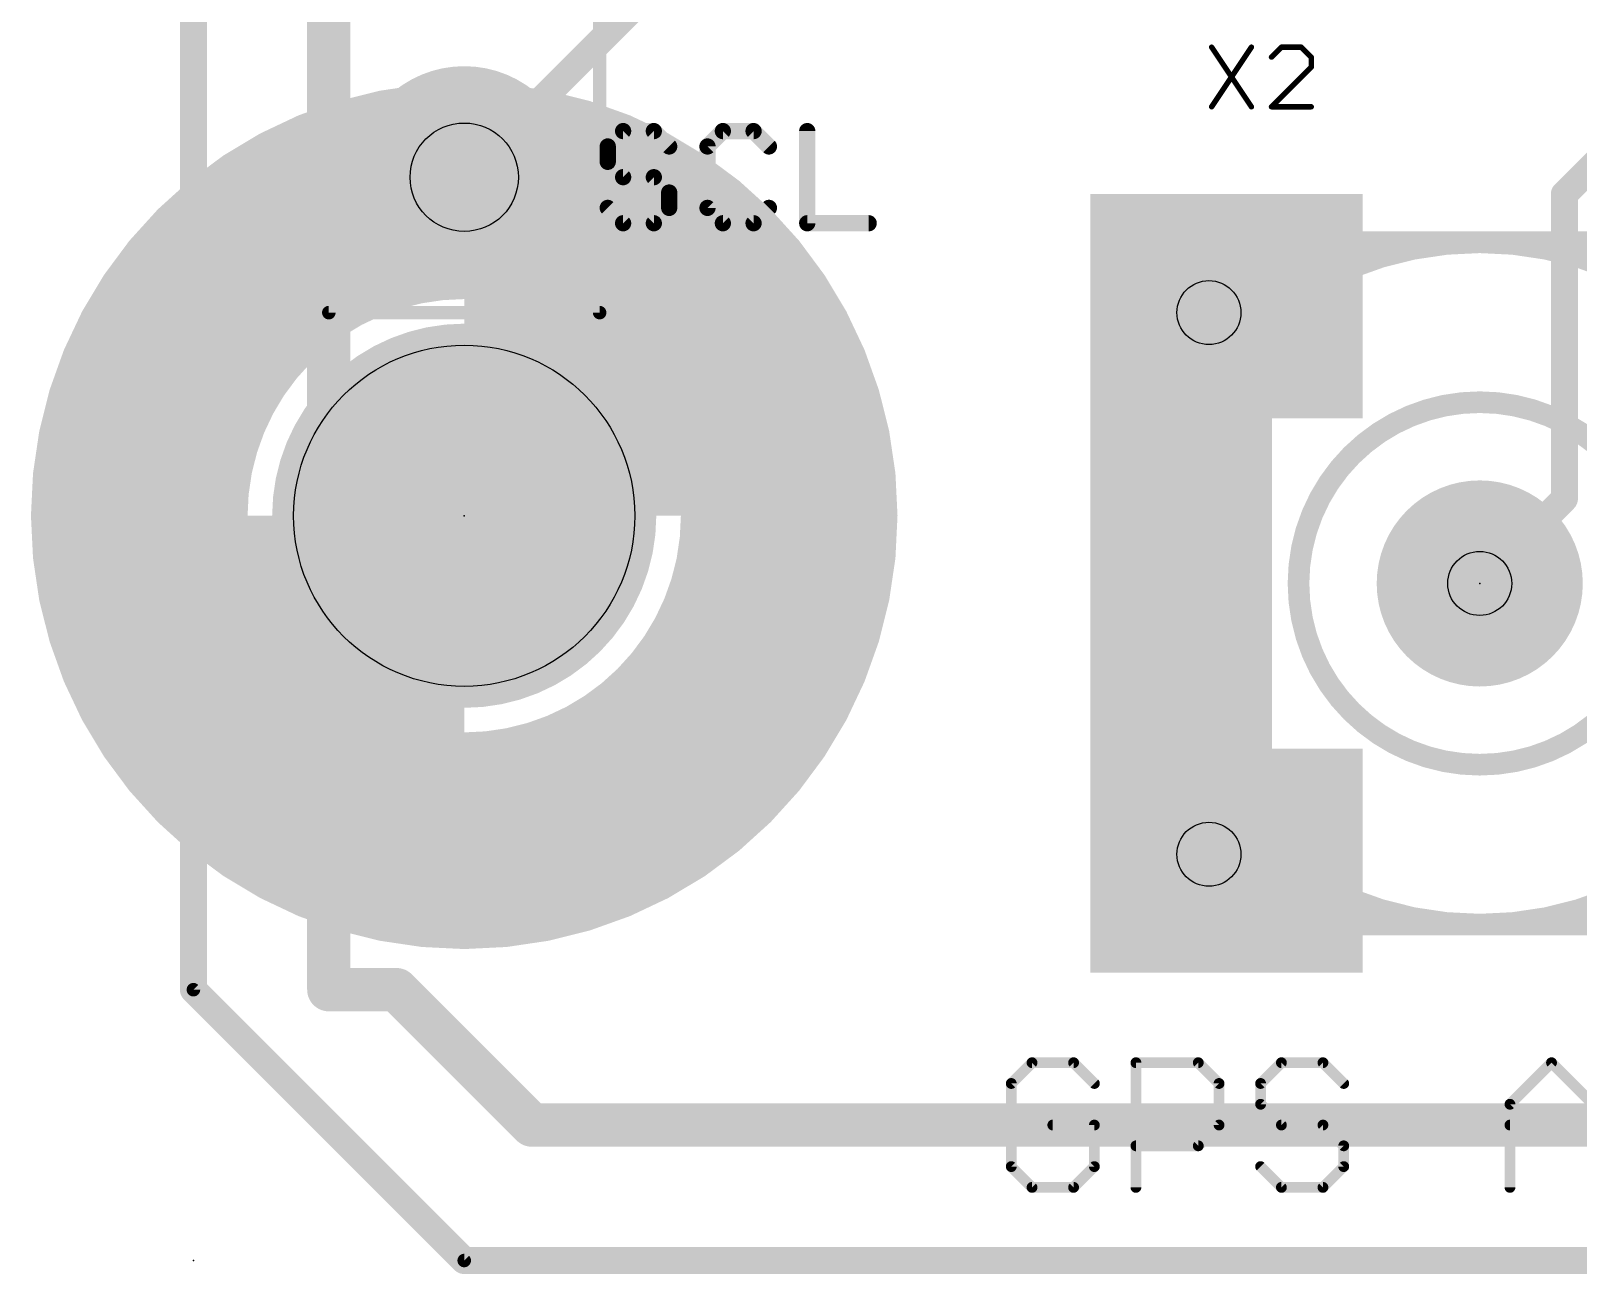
# Model space of a CAD drawing. Extents: x 2.04 to 4.26, y 0.99 to 3.41.
# Drawn here: x 2.04 to 2.611, y 0.995 to 1.454 of the extents above; entities that cross this region are included whole.
import ezdxf

# ---------------------------------------------------------------- set-up
doc = ezdxf.new("R2010")
doc.units = 0
for name, color, linetype in [('1', 14, 'CONTINUOUS'), ('15', 14, 'CONTINUOUS'), ('17', 94, 'CONTINUOUS'), ('18', 94, 'CONTINUOUS'), ('2', 174, 'CONTINUOUS'), ('20', 178, 'CONTINUOUS'), ('21', 251, 'CONTINUOUS'), ('23', 178, 'CONTINUOUS'), ('25', 251, 'CONTINUOUS'), ('29', 251, 'CONTINUOUS'), ('30', 251, 'CONTINUOUS'), ('39', 14, 'CONTINUOUS'), ('40', 174, 'CONTINUOUS'), ('41', 14, 'CONTINUOUS'), ('42', 174, 'CONTINUOUS'), ('43', 94, 'CONTINUOUS'), ('44', 251, 'CONTINUOUS'), ('51', 251, 'CONTINUOUS')]:
    doc.layers.add(name, color=color, linetype=linetype)

# ---------------------------------------------------------------- blocks, each defined once
blk = doc.blocks.new('ROUNDP')
at = {"const_width": 0.5}
blk.add_lwpolyline([(0, -0.25, 1), (0, 0.25, 1), (0, -0.25)], format="xyb", dxfattribs=at)
blk = doc.blocks.new('PIE')
at = {"const_width": 0.5}
blk.add_lwpolyline([(0, -0.25, 1), (0, 0.25, 1), (0, -0.25)], format="xyb", dxfattribs=at)
blk = doc.blocks.new('RECT')
blk.add_solid([(-0.5, -0.5), (0.5, -0.5), (-0.5, 0.5), (0.5, 0.5)])
blk = doc.blocks.new('ROUNDV')
at = {"const_width": 0.5}
blk.add_lwpolyline([(0, -0.25, 1), (0, 0.25, 1), (0, -0.25)], format="xyb", dxfattribs=at)

msp = doc.modelspace()

# ---------------------------------------------------------------- linework, layer by layer
at = {"layer": '1'}
for points, const_width in [([(2.481496, 1.352362), (2.475, 1.35)], 0.016), ([(2.48125, 1.35625), (2.481496, 1.352362)], 0.01), ([(2.475, 1.35), (2.475, 1.25625)], 0.01), ([(2.475, 1.25625), (2.46875, 1.25)], 0.01), ([(2.46875, 1.25), (2.464764, 1.25)], 0.01), ([(2.475, 1.15), (2.48125, 1.15)], 0.01), ([(2.48125, 1.15), (2.481496, 1.147638)], 0.01)]:
    msp.add_lwpolyline(points, dxfattribs=dict(at, const_width=const_width))
for points, const_width in [([(2.482863, 1.348603, 1), (2.480129, 1.356121)], 0.008), ([(2.483745, 1.356408, 1), (2.478755, 1.356092)], 0.005), ([(2.473633, 1.353759, 1), (2.476367, 1.346241)], 0.008), ([(2.4775, 1.35, 1), (2.4725, 1.35)], 0.005), ([(2.479001, 1.352204, 1), (2.483991, 1.35252)], 0.005), ([(2.4725, 1.25625, 1), (2.4775, 1.25625)], 0.005), ([(2.476768, 1.254482, 1), (2.473232, 1.258018)], 0.005), ([(2.464764, 1.2525, 1), (2.464764, 1.2475)], 0.005), ([(2.466982, 1.251768, 1), (2.470518, 1.248232)], 0.005), ([(2.46875, 1.2475, 1), (2.46875, 1.2525)], 0.005), ([(2.475, 1.1525, 1), (2.475, 1.1475)], 0.005), ([(2.483737, 1.150259, 1), (2.478763, 1.149741)], 0.005), ([(2.48125, 1.1475, 1), (2.48125, 1.1525)], 0.005), ([(2.47901, 1.147379, 1), (2.483983, 1.147897)], 0.005)]:
    msp.add_lwpolyline(points, format="xyb", dxfattribs=dict(at, const_width=const_width))
at = {"layer": '15', "const_width": 0.01}
for points in [[(2.2875, 1.4875), (2.2, 1.4)], [(2.65, 1.4375), (2.60625, 1.39375)], [(2.60625, 1.39375), (2.60625, 1.28125)], [(2.60625, 1.28125), (2.575, 1.25)]]:
    msp.add_lwpolyline(points, dxfattribs=at)
at = {"layer": '15', "const_width": 0.005}
for points in [[(2.198232, 1.401768, 1), (2.201768, 1.398232)], [(2.60875, 1.39375, 1), (2.60375, 1.39375)], [(2.604482, 1.395518, 1), (2.608018, 1.391982)], [(2.608018, 1.279482, 1), (2.604482, 1.283018)], [(2.60375, 1.28125, 1), (2.60875, 1.28125)], [(2.573232, 1.251768, 1), (2.576768, 1.248232)]]:
    msp.add_lwpolyline(points, format="xyb", dxfattribs=at)
at = {"layer": '2', "const_width": 0.016}
for points in [[(2.15, 1.1), (2.15, 3.225)], [(2.175, 1.1), (2.15, 1.1)], [(2.225, 1.05), (2.175, 1.1)], [(4.1, 1.05), (2.225, 1.05)]]:
    msp.add_lwpolyline(points, dxfattribs=at)
at = {"layer": '2', "const_width": 0.008}
for points in [[(2.15, 1.104, 1), (2.15, 1.096)], [(2.146, 1.1, 1), (2.154, 1.1)], [(2.177828, 1.102828, 1), (2.172172, 1.097172)], [(2.175, 1.096, 1), (2.175, 1.104)], [(2.225, 1.054, 1), (2.225, 1.046)], [(2.222172, 1.047172, 1), (2.227828, 1.052828)]]:
    msp.add_lwpolyline(points, format="xyb", dxfattribs=at)
at = {"layer": '20', "const_width": 0.005}
for points in [[(2.1, 1.1), (2.1, 3.2)], [(2.2, 1), (2.1, 1.1)], [(4.1, 1), (2.2, 1)]]:
    msp.add_lwpolyline(points, dxfattribs=at)
at = {"layer": '20'}
for points, const_width in [([(2.2, 1.212, 1), (2.2, 1.338, 1), (2.2, 1.212)], 0.01), ([(2.100884, 1.100884, 1), (2.099116, 1.099116)], 0.0025), ([(2.09875, 1.1, 1), (2.10125, 1.1)], 0.0025), ([(2.2, 1.00125, 1), (2.2, 0.99875)], 0.0025), ([(2.199116, 0.999116, 1), (2.200884, 1.000884)], 0.0025)]:
    msp.add_lwpolyline(points, format="xyb", dxfattribs=dict(at, const_width=const_width))
msp.add_circle((2.2, 1.275), 0.062992, dxfattribs=at)
at = {"layer": '21'}
for points, const_width in [([(2.258672, 1.417029), (2.253, 1.411358)], 0.006), ([(2.270015, 1.417029), (2.258672, 1.417029)], 0.006), ([(2.275686, 1.411358), (2.270015, 1.417029)], 0.006), ([(2.295503, 1.417029), (2.289831, 1.411358)], 0.006), ([(2.306846, 1.417029), (2.295503, 1.417029)], 0.006), ([(2.312517, 1.411358), (2.306846, 1.417029)], 0.006), ([(2.326663, 1.417029), (2.326663, 1.383)], 0.006), ([(2.253, 1.411358), (2.253, 1.405686)], 0.006), ([(2.289831, 1.411358), (2.289831, 1.388672)], 0.006), ([(2.253, 1.405686), (2.258672, 1.400015)], 0.006), ([(2.258672, 1.400015), (2.270015, 1.400015)], 0.006), ([(2.270015, 1.400015), (2.275686, 1.394343)], 0.006), ([(2.275686, 1.394343), (2.275686, 1.388672)], 0.006), ([(2.258672, 1.383), (2.253, 1.388672)], 0.006), ([(2.275686, 1.388672), (2.270015, 1.383)], 0.006), ([(2.289831, 1.388672), (2.295503, 1.383)], 0.006), ([(2.306846, 1.383), (2.312517, 1.388672)], 0.006), ([(2.270015, 1.383), (2.258672, 1.383)], 0.006), ([(2.295503, 1.383), (2.306846, 1.383)], 0.006), ([(2.326663, 1.383), (2.349349, 1.383)], 0.006), ([(2.531693, 1.375984), (2.618307, 1.375984)], 0.008), ([(2.618307, 1.124016), (2.531693, 1.124016)], 0.008)]:
    msp.add_lwpolyline(points, dxfattribs=dict(at, const_width=const_width))
for points, const_width in [([(2.258672, 1.418529, 1), (2.258672, 1.415529)], 0.003), ([(2.259732, 1.415968, 1), (2.257611, 1.41809)], 0.003), ([(2.271075, 1.41809, 1), (2.268954, 1.415968)], 0.003), ([(2.270015, 1.415529, 1), (2.270015, 1.418529)], 0.003), ([(2.295503, 1.418529, 1), (2.295503, 1.415529)], 0.003), ([(2.296564, 1.415968, 1), (2.294442, 1.41809)], 0.003), ([(2.307907, 1.41809, 1), (2.305785, 1.415968)], 0.003), ([(2.306846, 1.415529, 1), (2.306846, 1.418529)], 0.003), ([(2.328163, 1.417029, 1), (2.325163, 1.417029)], 0.003), ([(2.2, 1.14, 1), (2.2, 1.41, 1), (2.2, 1.14)], 0.006), ([(2.2545, 1.411358, 1), (2.2515, 1.411358)], 0.003), ([(2.251939, 1.412418, 1), (2.254061, 1.410297)], 0.003), ([(2.274625, 1.410297, 1), (2.276747, 1.412418)], 0.003), ([(2.291331, 1.411358, 1), (2.288331, 1.411358)], 0.003), ([(2.288771, 1.412418, 1), (2.290892, 1.410297)], 0.003), ([(2.311457, 1.410297, 1), (2.313578, 1.412418)], 0.003), ([(2.254061, 1.406747, 1), (2.251939, 1.404625)], 0.003), ([(2.2515, 1.405686, 1), (2.2545, 1.405686)], 0.003), ([(2.258672, 1.401515, 1), (2.258672, 1.398515)], 0.003), ([(2.257611, 1.398954, 1), (2.259732, 1.401075)], 0.003), ([(2.271075, 1.401075, 1), (2.268954, 1.398954)], 0.003), ([(2.270015, 1.398515, 1), (2.270015, 1.401515)], 0.003), ([(2.277186, 1.394343, 1), (2.274186, 1.394343)], 0.003), ([(2.274625, 1.393282, 1), (2.276747, 1.395404)], 0.003), ([(2.254061, 1.389732, 1), (2.251939, 1.387611)], 0.003), ([(2.274186, 1.388672, 1), (2.277186, 1.388672)], 0.003), ([(2.276747, 1.387611, 1), (2.274625, 1.389732)], 0.003), ([(2.288331, 1.388672, 1), (2.291331, 1.388672)], 0.003), ([(2.290892, 1.389732, 1), (2.288771, 1.387611)], 0.003), ([(2.313578, 1.387611, 1), (2.311457, 1.389732)], 0.003), ([(2.258672, 1.3845, 1), (2.258672, 1.3815)], 0.003), ([(2.257611, 1.381939, 1), (2.259732, 1.384061)], 0.003), ([(2.268954, 1.384061, 1), (2.271075, 1.381939)], 0.003), ([(2.270015, 1.3815, 1), (2.270015, 1.3845)], 0.003), ([(2.295503, 1.3845, 1), (2.295503, 1.3815)], 0.003), ([(2.294442, 1.381939, 1), (2.296564, 1.384061)], 0.003), ([(2.305785, 1.384061, 1), (2.307907, 1.381939)], 0.003), ([(2.306846, 1.3815, 1), (2.306846, 1.3845)], 0.003), ([(2.326663, 1.3845, 1), (2.326663, 1.3815)], 0.003), ([(2.325163, 1.383, 1), (2.328163, 1.383)], 0.003), ([(2.349349, 1.3815, 1), (2.349349, 1.3845)], 0.003), ([(2.531693, 1.377984, 1), (2.531693, 1.373984)], 0.004), ([(2.2, 1.208071, 1), (2.2, 1.341929, 1), (2.2, 1.208071)], 0.008), ([(2.575, 1.183071, 1), (2.575, 1.316929, 1), (2.575, 1.183071)], 0.008), ([(2.531693, 1.126016, 1), (2.531693, 1.122016)], 0.004)]:
    msp.add_lwpolyline(points, format="xyb", dxfattribs=dict(at, const_width=const_width))
at = {"layer": '23'}
for p in [(2.2, 1.275), (2.575, 1.25), (2.1, 1)]:
    msp.add_point(p, dxfattribs=at)
at = {"layer": '25'}
for points, const_width in [([(2.476, 1.448019), (2.490679, 1.426)], 0.002), ([(2.490679, 1.448019), (2.476, 1.426)], 0.002), ([(2.501769, 1.448019), (2.498099, 1.444349)], 0.002), ([(2.509108, 1.448019), (2.501769, 1.448019)], 0.002), ([(2.512778, 1.444349), (2.509108, 1.448019)], 0.002), ([(2.498099, 1.426), (2.512778, 1.440679)], 0.002), ([(2.512778, 1.440679), (2.512778, 1.444349)], 0.002), ([(2.512778, 1.426), (2.498099, 1.426)], 0.002), ([(2.409673, 1.073039), (2.402, 1.065366)], 0.004), ([(2.42502, 1.073039), (2.409673, 1.073039)], 0.004), ([(2.432693, 1.065366), (2.42502, 1.073039)], 0.004), ([(2.448039, 1.027), (2.448039, 1.073039)], 0.004), ([(2.448039, 1.073039), (2.471059, 1.073039)], 0.004), ([(2.471059, 1.073039), (2.478732, 1.065366)], 0.004), ([(2.501752, 1.073039), (2.494078, 1.065366)], 0.004), ([(2.517098, 1.073039), (2.501752, 1.073039)], 0.004), ([(2.524771, 1.065366), (2.517098, 1.073039)], 0.004), ([(2.586157, 1.057693), (2.601503, 1.073039)], 0.004), ([(2.601503, 1.073039), (2.61685, 1.057693)], 0.004), ([(2.402, 1.065366), (2.402, 1.034673)], 0.004), ([(2.478732, 1.065366), (2.478732, 1.05002)], 0.004), ([(2.494078, 1.065366), (2.494078, 1.057693)], 0.004), ([(2.494078, 1.057693), (2.501752, 1.05002)], 0.004), ([(2.586157, 1.027), (2.586157, 1.057693)], 0.004), ([(2.432693, 1.05002), (2.417346, 1.05002)], 0.004), ([(2.432693, 1.034673), (2.432693, 1.05002)], 0.004), ([(2.478732, 1.05002), (2.471059, 1.042346)], 0.004), ([(2.501752, 1.05002), (2.517098, 1.05002)], 0.004), ([(2.517098, 1.05002), (2.524771, 1.042346)], 0.004), ([(2.586157, 1.05002), (2.61685, 1.05002)], 0.004), ([(2.471059, 1.042346), (2.448039, 1.042346)], 0.004), ([(2.524771, 1.042346), (2.524771, 1.034673)], 0.004), ([(2.402, 1.034673), (2.409673, 1.027)], 0.004), ([(2.42502, 1.027), (2.432693, 1.034673)], 0.004), ([(2.501752, 1.027), (2.494078, 1.034673)], 0.004), ([(2.524771, 1.034673), (2.517098, 1.027)], 0.004), ([(2.409673, 1.027), (2.42502, 1.027)], 0.004), ([(2.517098, 1.027), (2.501752, 1.027)], 0.004)]:
    msp.add_lwpolyline(points, dxfattribs=dict(at, const_width=const_width))
for points, const_width in [([(2.476416, 1.448296, 1), (2.475584, 1.447741)], 0.001), ([(2.491095, 1.447741, 1), (2.490263, 1.448296)], 0.001), ([(2.501769, 1.448519, 1), (2.501769, 1.447519)], 0.001), ([(2.502122, 1.447665, 1), (2.501415, 1.448372)], 0.001), ([(2.509462, 1.448372, 1), (2.508755, 1.447665)], 0.001), ([(2.509108, 1.447519, 1), (2.509108, 1.448519)], 0.001), ([(2.497745, 1.444702, 1), (2.498452, 1.443995)], 0.001), ([(2.513278, 1.444349, 1), (2.512278, 1.444349)], 0.001), ([(2.512278, 1.440679, 1), (2.513278, 1.440679)], 0.001), ([(2.512424, 1.443995, 1), (2.513131, 1.444702)], 0.001), ([(2.513131, 1.440326, 1), (2.512424, 1.441033)], 0.001), ([(2.475584, 1.426277, 1), (2.476416, 1.425723)], 0.001), ([(2.490263, 1.425723, 1), (2.491095, 1.426277)], 0.001), ([(2.497745, 1.426354, 1), (2.498452, 1.425646)], 0.001), ([(2.498099, 1.4265, 1), (2.498099, 1.4255)], 0.001), ([(2.512778, 1.4255, 1), (2.512778, 1.4265)], 0.001), ([(2.409673, 1.074039, 1), (2.409673, 1.072039)], 0.002), ([(2.41038, 1.072332, 1), (2.408966, 1.073746)], 0.002), ([(2.425727, 1.073746, 1), (2.424312, 1.072332)], 0.002), ([(2.42502, 1.072039, 1), (2.42502, 1.074039)], 0.002), ([(2.449039, 1.073039, 1), (2.447039, 1.073039)], 0.002), ([(2.448039, 1.074039, 1), (2.448039, 1.072039)], 0.002), ([(2.471766, 1.073746, 1), (2.470352, 1.072332)], 0.002), ([(2.471059, 1.072039, 1), (2.471059, 1.074039)], 0.002), ([(2.501752, 1.074039, 1), (2.501752, 1.072039)], 0.002), ([(2.502459, 1.072332, 1), (2.501044, 1.073746)], 0.002), ([(2.517805, 1.073746, 1), (2.516391, 1.072332)], 0.002), ([(2.517098, 1.072039, 1), (2.517098, 1.074039)], 0.002), ([(2.60221, 1.073746, 1), (2.600796, 1.072332)], 0.002), ([(2.60221, 1.072332, 1), (2.600796, 1.073746)], 0.002), ([(2.403, 1.065366, 1), (2.401, 1.065366)], 0.002), ([(2.401293, 1.066073, 1), (2.402707, 1.064659)], 0.002), ([(2.431986, 1.064659, 1), (2.4334, 1.066073)], 0.002), ([(2.479732, 1.065366, 1), (2.477732, 1.065366)], 0.002), ([(2.478025, 1.064659, 1), (2.479439, 1.066073)], 0.002), ([(2.495078, 1.065366, 1), (2.493078, 1.065366)], 0.002), ([(2.493371, 1.066073, 1), (2.494786, 1.064659)], 0.002), ([(2.524064, 1.064659, 1), (2.525478, 1.066073)], 0.002), ([(2.494786, 1.0584, 1), (2.493371, 1.056986)], 0.002), ([(2.493078, 1.057693, 1), (2.495078, 1.057693)], 0.002), ([(2.587157, 1.057693, 1), (2.585157, 1.057693)], 0.002), ([(2.58545, 1.0584, 1), (2.586864, 1.056986)], 0.002), ([(2.417346, 1.05102, 1), (2.417346, 1.04902)], 0.002), ([(2.433693, 1.05002, 1), (2.431693, 1.05002)], 0.002), ([(2.432693, 1.04902, 1), (2.432693, 1.05102)], 0.002), ([(2.479439, 1.049312, 1), (2.478025, 1.050727)], 0.002), ([(2.501752, 1.05102, 1), (2.501752, 1.04902)], 0.002), ([(2.501044, 1.049312, 1), (2.502459, 1.050727)], 0.002), ([(2.517805, 1.050727, 1), (2.516391, 1.049312)], 0.002), ([(2.517098, 1.04902, 1), (2.517098, 1.05102)], 0.002), ([(2.586157, 1.05102, 1), (2.586157, 1.04902)], 0.002), ([(2.477732, 1.05002, 1), (2.479732, 1.05002)], 0.002), ([(2.448039, 1.043346, 1), (2.448039, 1.041346)], 0.002), ([(2.470352, 1.043053, 1), (2.471766, 1.041639)], 0.002), ([(2.471059, 1.041346, 1), (2.471059, 1.043346)], 0.002), ([(2.525771, 1.042346, 1), (2.523771, 1.042346)], 0.002), ([(2.524064, 1.041639, 1), (2.525478, 1.043053)], 0.002), ([(2.402707, 1.03538, 1), (2.401293, 1.033966)], 0.002), ([(2.401, 1.034673, 1), (2.403, 1.034673)], 0.002), ([(2.431693, 1.034673, 1), (2.433693, 1.034673)], 0.002), ([(2.4334, 1.033966, 1), (2.431986, 1.03538)], 0.002), ([(2.494786, 1.03538, 1), (2.493371, 1.033966)], 0.002), ([(2.523771, 1.034673, 1), (2.525771, 1.034673)], 0.002), ([(2.525478, 1.033966, 1), (2.524064, 1.03538)], 0.002), ([(2.409673, 1.028, 1), (2.409673, 1.026)], 0.002), ([(2.408966, 1.026293, 1), (2.41038, 1.027707)], 0.002), ([(2.424312, 1.027707, 1), (2.425727, 1.026293)], 0.002), ([(2.42502, 1.026, 1), (2.42502, 1.028)], 0.002), ([(2.501752, 1.028, 1), (2.501752, 1.026)], 0.002), ([(2.501044, 1.026293, 1), (2.502459, 1.027707)], 0.002), ([(2.516391, 1.027707, 1), (2.517805, 1.026293)], 0.002), ([(2.517098, 1.026, 1), (2.517098, 1.028)], 0.002), ([(2.447039, 1.027, 1), (2.449039, 1.027)], 0.002), ([(2.585157, 1.027, 1), (2.587157, 1.027)], 0.002)]:
    msp.add_lwpolyline(points, format="xyb", dxfattribs=dict(at, const_width=const_width))
at = {"layer": '29', "const_width": 0.066992}
msp.add_lwpolyline([(2.2, 1.241504, 1), (2.2, 1.308496, 1), (2.2, 1.241504)], format="xyb", dxfattribs=at)
at = {"layer": '30', "const_width": 0.066992}
msp.add_lwpolyline([(2.2, 1.241504, 1), (2.2, 1.308496, 1), (2.2, 1.241504)], format="xyb", dxfattribs=at)
at = {"layer": '39', "const_width": 0.08}
msp.add_lwpolyline([(2.2, 1.155, 1), (2.2, 1.395, 1), (2.2, 1.155)], format="xyb", dxfattribs=at)
at = {"layer": '40', "const_width": 0.08}
msp.add_lwpolyline([(2.2, 1.155, 1), (2.2, 1.395, 1), (2.2, 1.155)], format="xyb", dxfattribs=at)
at = {"layer": '41', "const_width": 0.08}
msp.add_lwpolyline([(2.2, 1.155, 1), (2.2, 1.395, 1), (2.2, 1.155)], format="xyb", dxfattribs=at)
at = {"layer": '42', "const_width": 0.08}
msp.add_lwpolyline([(2.2, 1.155, 1), (2.2, 1.395, 1), (2.2, 1.155)], format="xyb", dxfattribs=at)
at = {"layer": '43', "const_width": 0.08}
msp.add_lwpolyline([(2.2, 1.155, 1), (2.2, 1.395, 1), (2.2, 1.155)], format="xyb", dxfattribs=at)
at = {"layer": '44'}
for centre, radius in [((2.2, 1.4), 0.02), ((2.475, 1.35), 0.011811), ((2.575, 1.25), 0.011811), ((2.475, 1.15), 0.011811)]:
    msp.add_circle(centre, radius, dxfattribs=at)
at = {"layer": '51'}
for points, const_width in [([(2.1, 3.2), (2.1, 1.1)], 0.01), ([(2.15, 1.35), (2.15, 2.35)], 0.005), ([(2.25, 2.35), (2.25, 1.35)], 0.005), ([(2.449016, 1.124016), (2.44902, 1.37598)], 0.008), ([(2.44902, 1.37598), (2.700984, 1.375984)], 0.008), ([(2.25, 1.35), (2.15, 1.35)], 0.005), ([(2.70098, 1.12402), (2.449016, 1.124016)], 0.008), ([(2.1, 1.1), (2.2, 1)], 0.01), ([(2.2, 1), (2.474016, 1)], 0.01), ([(2.474016, 1), (2.954331, 1)], 0.01)]:
    msp.add_lwpolyline(points, dxfattribs=dict(at, const_width=const_width))
for points, const_width in [([(2.285, 1.275, 0.414214), (2.2, 1.36)], 0.098), ([(2.44902, 1.37798, 1), (2.44902, 1.37398)], 0.004), ([(2.45102, 1.37598, 1), (2.44702, 1.37598)], 0.004), ([(2.575, 1.12402, 1), (2.575, 1.37598, 1), (2.575, 1.12402)], 0.008), ([(2.15, 1.35125, 1), (2.15, 1.34875)], 0.0025), ([(2.14875, 1.35, 1), (2.15125, 1.35)], 0.0025), ([(2.24875, 1.35, 1), (2.25125, 1.35)], 0.0025), ([(2.25, 1.34875, 1), (2.25, 1.35125)], 0.0025), ([(2.115, 1.275, 0.414214), (2.2, 1.19)], 0.098), ([(2.2, 1.245, 1), (2.2, 1.305, 1), (2.2, 1.245)], 0.018), ([(2.449016, 1.126016, 1), (2.449016, 1.122016)], 0.004), ([(2.447016, 1.124016, 1), (2.451016, 1.124016)], 0.004), ([(2.101768, 1.101768, 1), (2.098232, 1.098232)], 0.005), ([(2.0975, 1.1, 1), (2.1025, 1.1)], 0.005), ([(2.2, 1.0025, 1), (2.2, 0.9975)], 0.005), ([(2.198232, 0.998232, 1), (2.201768, 1.001768)], 0.005), ([(2.474016, 1.0025, 1), (2.474016, 0.9975)], 0.005), ([(2.474016, 0.9975, 1), (2.474016, 1.0025)], 0.005)]:
    msp.add_lwpolyline(points, format="xyb", dxfattribs=dict(at, const_width=const_width))

# ---------------------------------------------------------------- block references
at = {"layer": '1'}
for name, p, xscale, yscale in [('RECT', (2.481496, 1.352362), 0.09252, 0.074803), ('RECT', (2.464764, 1.25), 0.059055, 0.133858), ('PIE', (2.575, 1.25), 0.06811, 0.06811), ('RECT', (2.481496, 1.147638), 0.09252, 0.074803)]:
    msp.add_blockref(name, p, dxfattribs=dict(at, xscale=xscale, yscale=yscale))
at = {"layer": '17', "rotation": 90}
for xscale, yscale in [(0.074, 0.074), (0.074, 0.074), (0.06, 0.06), (0.06, 0.06)]:
    msp.add_blockref('ROUNDP', (2.2, 1.4), dxfattribs=dict(at, xscale=xscale, yscale=yscale))
at = {"layer": '18', "xscale": 0.039622, "yscale": 0.039622}
for p in [(2.475, 1.35), (2.475, 1.35), (2.475, 1.35), (2.475, 1.35), (2.575, 1.25), (2.575, 1.25), (2.575, 1.25), (2.575, 1.25), (2.475, 1.15), (2.475, 1.15), (2.475, 1.15), (2.475, 1.15)]:
    msp.add_blockref('ROUNDV', p, dxfattribs=at)
at = {"layer": '29', "xscale": 0.082, "yscale": 0.082, "rotation": 90}
msp.add_blockref('ROUNDP', (2.2, 1.4), dxfattribs=at)
at = {"layer": '29'}
for name, p, xscale, yscale in [('RECT', (2.481496, 1.352362), 0.10052, 0.082803), ('ROUNDV', (2.475, 1.35), 0.047622, 0.047622), ('RECT', (2.464764, 1.25), 0.067055, 0.141858), ('PIE', (2.575, 1.25), 0.07611, 0.07611), ('ROUNDV', (2.575, 1.25), 0.047622, 0.047622), ('RECT', (2.481496, 1.147638), 0.10052, 0.082803), ('ROUNDV', (2.475, 1.15), 0.047622, 0.047622)]:
    msp.add_blockref(name, p, dxfattribs=dict(at, xscale=xscale, yscale=yscale))
at = {"layer": '30', "xscale": 0.082, "yscale": 0.082, "rotation": 90}
msp.add_blockref('ROUNDP', (2.2, 1.4), dxfattribs=at)
at = {"layer": '30', "xscale": 0.047622, "yscale": 0.047622}
for p in [(2.475, 1.35), (2.575, 1.25), (2.475, 1.15)]:
    msp.add_blockref('ROUNDV', p, dxfattribs=at)

doc.saveas('drawing.dxf')
